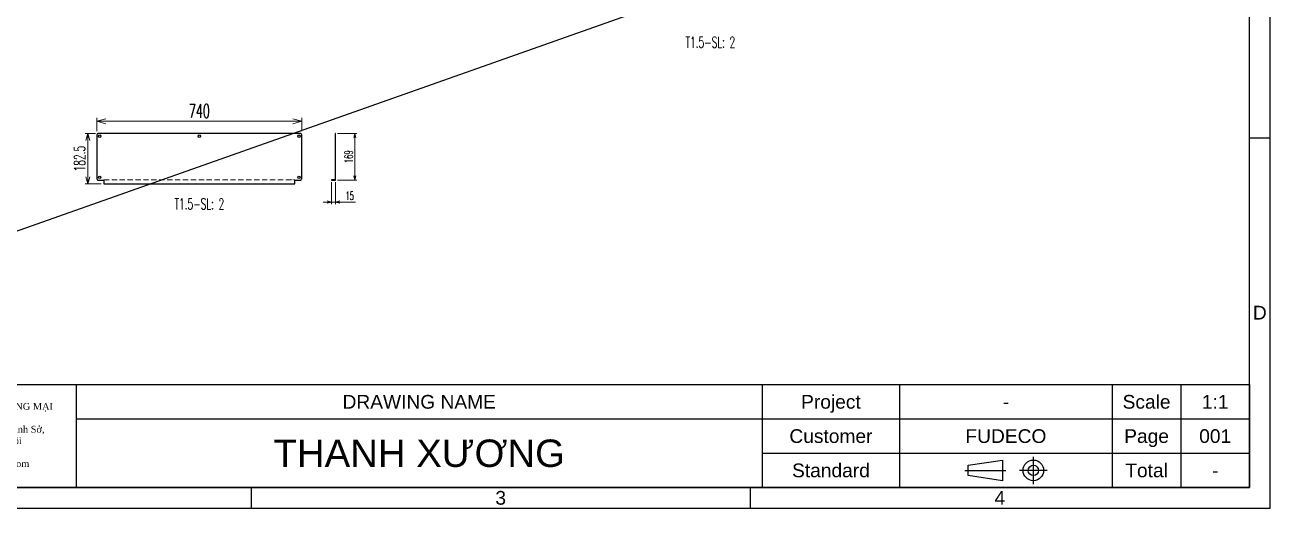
# Model space of a CAD drawing. Header units: millimetres. Extents: x -28296 to 1159, y -35880 to -26991.
# Drawn here: x -18068 to -13568, y -35880 to -34133 of the extents above; entities that cross this region are included whole.
import ezdxf
from ezdxf.enums import TextEntityAlignment as Align

# ---------------------------------------------------------------- set-up
doc = ezdxf.new("R2010")
doc.units = ezdxf.units.MM
doc.header["$LTSCALE"] = 3
doc.linetypes.add('HIDDEN', pattern=[9.525, 6.35, -3.175])
doc.layers.add('@.DM. KÍCH THƯỚC', color=8, linetype='Continuous', lineweight=5, transparency=0.2)
for name, color, linetype in [('@.DM. NÉT CHÍNH', 7, 'Continuous'), ('@.TEXT', 7, 'Continuous'), ('@.VISIBLE', 7, 'Continuous')]:
    doc.layers.add(name, color=color, linetype=linetype)
doc.layers.add('@.DM. NÉT ĐỨT', color=8, linetype='HIDDEN', lineweight=9)
doc.styles.add('Ann_w01', font='romans.shx', dxfattribs={"width": 0.6, "bigfont": 'chineset.shx'})
doc.styles.add('Arial', font='arial.ttf')
doc.dimstyles.new('Dim 01_SC15', dxfattribs={"dimscale": 15, "dimtxt": 2, "dimasz": 1, "dimexe": 0.5, "dimexo": 0.5, "dimgap": 0.5, "dimtad": 1, "dimdec": 1, "dimzin": 12, "dimdsep": 46, "dimtxsty": 'Ann_w01', "dimblk": 'OPEN30', "dimcen": 1.5, "dimclrd": 6, "dimclre": 6, "dimclrt": 3, "dimazin": 3, "dimtm": 1e-09, "dimtfac": 1, "dimtdec": 1, "dimtmove": 0, "dimatfit": 3, "dimldrblk": 'OPEN30', "dimfxl": 1, "dimtolj": 1, "dimlwd": 20, "dimlwe": 20, "dimarcsym": 0})
doc.dimstyles.new('Dim 01_SC20', dxfattribs={"dimscale": 20, "dimtxt": 2, "dimasz": 1.3, "dimexe": 0.5, "dimexo": 0.5, "dimgap": 0.5, "dimtad": 1, "dimdec": 1, "dimzin": 12, "dimdsep": 46, "dimtxsty": 'Ann_w01', "dimblk": 'OPEN30', "dimcen": 1.5, "dimclrd": 6, "dimclre": 6, "dimclrt": 3, "dimadec": 1, "dimazin": 3, "dimtm": 1e-09, "dimtfac": 1, "dimtdec": 1, "dimtix": 1, "dimtmove": 0, "dimatfit": 3, "dimldrblk": 'OPEN30', "dimfxl": 1, "dimtolj": 1, "dimlwd": 20, "dimlwe": 20, "dimarcsym": 0})
doc.dimstyles.new('Dim 01_SC25', dxfattribs={"dimscale": 25, "dimtxt": 2, "dimasz": 1.3, "dimexe": 0.5, "dimexo": 0.5, "dimgap": 0.5, "dimtad": 1, "dimdec": 1, "dimzin": 12, "dimdsep": 46, "dimtxsty": 'Ann_w01', "dimblk": 'OPEN30', "dimcen": 1.5, "dimclrd": 6, "dimclre": 6, "dimclrt": 3, "dimadec": 1, "dimazin": 3, "dimtm": 1e-09, "dimtfac": 1, "dimtdec": 1, "dimtmove": 0, "dimatfit": 3, "dimldrblk": 'OPEN30', "dimfxl": 1, "dimtolj": 1, "dimlwd": 20, "dimlwe": 20, "dimarcsym": 0})

# ---------------------------------------------------------------- blocks, each defined once
blk = doc.blocks.new('_Open30')
at = {"color": 0, "linetype": 'ByBlock', "lineweight": -2}
for p, q in [((-1, 0.27), (0, 0)), ((0, 0), (-1, -0.27)), ((0, 0), (-1, 0))]:
    blk.add_line(p, q, dxfattribs=at)
blk = doc.blocks.new('*D2002')
at = {"layer": '@.DM. KÍCH THƯỚC', "color": 6, "lineweight": 20, "transparency": 16777216}
for p, q in [((-17807.5, -34518), (-17807.5, -34469.4)), ((-17775, -34481.9), (-17100, -34481.9)), ((-17067.5, -34518), (-17067.5, -34469.4))]:
    blk.add_line(p, q, dxfattribs=at)
at = {"layer": 'Defpoints', "color": 0, "transparency": 16777216}
for p in [(-17067.5, -34481.9), (-17807.5, -34530.5), (-17067.5, -34530.5)]:
    blk.add_point(p, dxfattribs=at)
at = {"layer": '@.DM. KÍCH THƯỚC', "color": 6, "lineweight": 20, "transparency": 16777216, "xscale": 32.5, "yscale": 32.5, "zscale": 32.5, "rotation": 180}
blk.add_blockref('_Open30', (-17807.5, -34481.9), dxfattribs=at)
at = {"layer": '@.DM. KÍCH THƯỚC', "color": 6, "lineweight": 20, "transparency": 16777216, "xscale": 32.5, "yscale": 32.5, "zscale": 32.5}
blk.add_blockref('_Open30', (-17067.5, -34481.9), dxfattribs=at)
at = {"layer": '@.DM. KÍCH THƯỚC', "color": 3, "transparency": 16777216, "insert": (-17437.5, -34444.4), "char_height": 50, "attachment_point": 5, "style": 'Ann_w01'}
blk.add_mtext('\\A1;740', dxfattribs=at)
blk = doc.blocks.new('*D2003')
at = {"layer": '@.DM. KÍCH THƯỚC', "color": 6, "lineweight": 20, "transparency": 16777216}
for p, q in [((-16937.7, -34525.5), (-16868, -34525.5)), ((-16875.5, -34540.5), (-16875.5, -34679.5)), ((-16937.7, -34694.5), (-16868, -34694.5))]:
    blk.add_line(p, q, dxfattribs=at)
at = {"layer": 'Defpoints', "color": 0, "transparency": 16777216}
for p in [(-16945.2, -34525.5), (-16945.2, -34694.5), (-16875.5, -34694.5)]:
    blk.add_point(p, dxfattribs=at)
at = {"layer": '@.DM. KÍCH THƯỚC', "color": 6, "lineweight": 20, "transparency": 16777216, "xscale": 15, "yscale": 15, "zscale": 15}
for p, rotation in [((-16875.5, -34525.5), 90), ((-16875.5, -34694.5), 270)]:
    blk.add_blockref('_Open30', p, dxfattribs=dict(at, rotation=rotation))
at = {"layer": '@.DM. KÍCH THƯỚC', "color": 3, "transparency": 16777216, "insert": (-16898, -34610), "char_height": 30, "attachment_point": 5, "rotation": 90, "style": 'Ann_w01'}
blk.add_mtext('\\A1;169', dxfattribs=at)
blk = doc.blocks.new('*D2093')
at = {"layer": '@.DM. KÍCH THƯỚC', "color": 6, "lineweight": 20, "transparency": 16777216}
for p, q in [((-16960.2, -34702), (-16960.2, -34781.1)), ((-16945.2, -34702), (-16945.2, -34781.1)), ((-16975.2, -34773.6), (-16990.2, -34773.6)), ((-16960.2, -34773.6), (-16945.2, -34773.6)), ((-16930.2, -34773.6), (-16873.6, -34773.6))]:
    blk.add_line(p, q, dxfattribs=at)
at = {"layer": 'Defpoints', "color": 0, "transparency": 16777216}
for p in [(-16960.2, -34694.5), (-16945.2, -34694.5), (-16945.2, -34773.6)]:
    blk.add_point(p, dxfattribs=at)
at = {"layer": '@.DM. KÍCH THƯỚC', "color": 6, "lineweight": 20, "transparency": 16777216, "xscale": 15, "yscale": 15, "zscale": 15}
blk.add_blockref('_Open30', (-16960.2, -34773.6), dxfattribs=at)
at = {"layer": '@.DM. KÍCH THƯỚC', "color": 6, "lineweight": 20, "transparency": 16777216, "xscale": 15, "yscale": 15, "zscale": 15, "rotation": 180}
blk.add_blockref('_Open30', (-16945.2, -34773.6), dxfattribs=at)
at = {"layer": '@.DM. KÍCH THƯỚC', "color": 3, "transparency": 16777216, "insert": (-16894.4, -34751.1), "char_height": 30, "attachment_point": 5, "style": 'Ann_w01'}
blk.add_mtext('\\A1;15', dxfattribs=at)
blk = doc.blocks.new('Dau chan')
at = {"layer": '@.VISIBLE', "color": 1}
blk.add_line((-1, 0), (1, 0), dxfattribs=at)
blk = doc.blocks.new('*D2103')
at = {"layer": '@.VISIBLE', "color": 6, "lineweight": 20, "transparency": 16777216}
for p, q in [((-17812.5, -34525.5), (-17850.1, -34525.5)), ((-17840.1, -34682), (-17840.1, -34551.5)), ((-17792.5, -34708), (-17850.1, -34708))]:
    blk.add_line(p, q, dxfattribs=at)
at = {"layer": 'Defpoints', "color": 0, "transparency": 16777216}
for p in [(-17840.1, -34525.5), (-17802.5, -34525.5), (-17782.5, -34708)]:
    blk.add_point(p, dxfattribs=at)
at = {"layer": '@.VISIBLE', "color": 6, "lineweight": 20, "transparency": 16777216, "xscale": 26, "yscale": 26, "zscale": 26}
for p, rotation in [((-17840.1, -34525.5), 90), ((-17840.1, -34708), 270)]:
    blk.add_blockref('_Open30', p, dxfattribs=dict(at, rotation=rotation))
at = {"layer": '@.VISIBLE', "color": 3, "transparency": 16777216, "insert": (-17870.1, -34616.8), "char_height": 40, "attachment_point": 5, "rotation": 90, "style": 'Ann_w01'}
blk.add_mtext('\\A1;182.5', dxfattribs=at)
blk = doc.blocks.new('Standard ISO')
at = {"color": 6}
for p, q in [((4, -2), (4, 2)), ((-6, 0), (0, 0)), ((6, 0), (2, 0))]:
    blk.add_line(p, q, dxfattribs=at)
blk.add_lwpolyline([(-0.5, 1.5), (-0.5, -1.5), (-5.5, -0.75), (-5.5, 0.75), (-0.5, 1.5)])
for radius in [1.5, 0.75]:
    blk.add_circle((4, 0), radius)
blk = doc.blocks.new('KHUNG BAN VE (Made by Tung)')
at = {"layer": '@.VISIBLE', "color": 8}
for p, q in [((294, 54), (297, 54)), ((123, 18), (123, 3)), ((223, 18), (223, 3)), ((243, 18), (243, 3)), ((274, 18), (274, 3)), ((284, 18), (284, 3)), ((123, 13), (294, 13)), ((223, 8), (294, 8)), ((148.5, 3), (148.5, 0)), ((221.25, 3), (221.25, 0))]:
    blk.add_line(p, q, dxfattribs=at)
for points in [[(0, 0), (297, 0), (297, 210), (0, 210)], [(3, 3), (294, 3), (294, 207), (3, 207)], [(3, 18), (294, 18), (294, 3), (3, 3)]]:
    blk.add_lwpolyline(points, close=True, dxfattribs=at)
blk.add_blockref('Standard ISO', (258.5, 5.5))
at = {"layer": '@.TEXT', "color": 1, "style": 'Arial'}
for s, p in [('D', (295.5, 28.5)), ('3', (184.875, 1.5)), ('4', (257.625, 1.5))]:
    blk.add_text(s, height=2, dxfattribs=at).set_placement(p, align=Align.MIDDLE_CENTER)
at = {"layer": '@.TEXT', "color": 2, "style": 'Arial'}
for s, p in [('DRAWING NAME', (173, 15.5)), ('Project', (233, 15.5)), ('Scale', (279, 15.5)), ('Customer', (233, 10.5)), ('Page', (279, 10.5)), ('Standard', (233, 5.5)), ('Total', (279, 5.5))]:
    blk.add_text(s, height=2, dxfattribs=at).set_placement(p, align=Align.MIDDLE_CENTER)
at = {"layer": '@.TEXT', "color": 1, "style": 'Arial'}
for tag, height, p in [('DESIGNER_NAME', 2, (38, 15.5)), ('PROJECT_CODE', 2, (258.5, 15.5)), ('SCALE', 2, (289, 15.5)), ('APPROVED_NAME', 2, (38, 10.5)), ('CUSTOMER_NAME', 2, (258.5, 10.5)), ('PAGE', 2, (289, 10.5)), ('DRAWING_NAME', 4, (173, 8)), ('TOTAL', 2, (289, 5.5))]:
    blk.add_attdef(tag, text='', height=height, dxfattribs=at).set_placement(p, align=Align.MIDDLE_CENTER)
at = {"layer": '@.VISIBLE', "color": 30, "insert": (106, 10.5), "char_height": 1, "attachment_point": 5, "style": 'Ann_w01'}
blk.add_mtext_dynamic_manual_height_columns('{\\fTimes New Roman|b0|i0|c0|p18;\\W1;CTY TNHH SẢN XUẤT & THƯƠNG MẠI CƠ ĐIỆN TUẤN ANH\\PĐịa chỉ: Bến phà Vạn Phúc, Xã Ninh Sở, Huyện Thanh Trì, TP. Hà Nội\\PMST: 01081588698\\PEmail: ctytuananh68@gmail.com}', width=28.70976, gutter_width=99.197, heights=[0], dxfattribs=at)

msp = doc.modelspace()

# ---------------------------------------------------------------- linework, layer by layer
at = {"layer": '@.DM. NÉT CHÍNH'}
for p, q in [((-17782.5, -34694.55), (-17782.5, -34693.05)), ((-17092.5, -34694.55), (-17092.5, -34693.05))]:
    msp.add_line(p, q, dxfattribs=at)
msp.add_lwpolyline([(-17092.5, -34694.55), (-17072.5, -34694.55, 0.4142136), (-17067.5, -34689.55), (-17067.5, -34530.55, 0.4142136), (-17072.5, -34525.55), (-17802.5, -34525.55, 0.4142136), (-17807.5, -34530.55), (-17807.5, -34689.55, 0.4142136), (-17802.5, -34694.55), (-17782.5, -34694.55), (-17782.5, -34708.05), (-17092.5, -34708.05)], format="xyb", close=True, dxfattribs=at)
msp.add_lwpolyline([(-16960.22, -34694.55), (-16945.22, -34694.55), (-16945.22, -34525.55), (-16946.72, -34525.55), (-16946.72, -34693.05), (-16960.22, -34693.05)], close=True, dxfattribs=at)
at = {"layer": '@.DM. NÉT CHÍNH', "color": 2}
for centre in [(-17797.5, -34535.55), (-17437.5, -34535.55), (-17077.5, -34535.55), (-17797.5, -34684.55), (-17077.5, -34684.55)]:
    msp.add_circle(centre, 4.5, dxfattribs=at)
at = {"layer": '@.DM. NÉT ĐỨT'}
msp.add_line((-17782.5, -34693.05), (-17092.5, -34693.05), dxfattribs=at)
at = {"layer": '@.VISIBLE'}
msp.add_line((-20932.38, -35880.25), (-6204.53, -30673.43), dxfattribs=at)

# ---------------------------------------------------------------- block references
ref = msp.add_blockref('KHUNG BAN VE (Made by Tung)', (-20932.38, -35880.25), dxfattribs=dict(at, xscale=24.79435096761154, yscale=24.79435096761154, zscale=24.79435096761154))
ref.add_attrib('TOTAL', '-', dxfattribs={"layer": '@.TEXT', "color": 1, "height": 49.59, "style": 'Arial'}).set_placement((-13766.81, -35743.88), align=Align.MIDDLE_CENTER)
ref.add_attrib('PAGE', '001', dxfattribs={"layer": '@.TEXT', "color": 1, "height": 49.589, "style": 'Arial'}).set_placement((-13766.81, -35619.91), align=Align.MIDDLE_CENTER)
ref.add_attrib('SCALE', '1:1', dxfattribs={"layer": '@.TEXT', "color": 1, "height": 49.589, "style": 'Arial'}).set_placement((-13766.81, -35495.94), align=Align.MIDDLE_CENTER)
ref.add_attrib('CUSTOMER_NAME', 'FUDECO', dxfattribs={"layer": '@.TEXT', "color": 1, "height": 49.589, "style": 'Arial'}).set_placement((-14523.04, -35619.91), align=Align.MIDDLE_CENTER)
ref.add_attrib('PROJECT_CODE', '-', dxfattribs={"layer": '@.TEXT', "color": 1, "height": 49.59, "style": 'Arial'}).set_placement((-14523.04, -35495.94), align=Align.MIDDLE_CENTER)
ref.add_attrib('DRAWING_NAME', 'THANH XƯƠNG', dxfattribs={"layer": '@.TEXT', "color": 1, "height": 99.1774, "style": 'Arial'}).set_placement((-16642.95, -35681.89), align=Align.MIDDLE_CENTER)
msp.add_blockref('Dau chan', (-17772.5, -34693.05), dxfattribs=at)
at = {"layer": '@.VISIBLE', "xscale": -1}
msp.add_blockref('Dau chan', (-17102.5, -34693.05), dxfattribs=at)

# ---------------------------------------------------------------- texts
at = {"layer": '@.DM. NÉT CHÍNH', "color": 1, "style": 'Ann_w01', "width": 0.6}
for p in [(-15591.13, -34196.17), (-17437.5, -34780.58)]:
    msp.add_text('T1.5-SL: 2', height=40, dxfattribs=at).set_placement(p, align=Align.MIDDLE_CENTER)

# ---------------------------------------------------------------- dimensions: what is measured, and where the dimension line sits
at = {"layer": '@.DM. KÍCH THƯỚC'}
for base, p1, p2, dimstyle, picture, middle in [((-17067.5, -34481.93), (-17807.5, -34530.55), (-17067.5, -34530.55), 'Dim 01_SC25', '*D2002', (-17437.5, -34444.43)), ((-16945.22, -34773.58), (-16960.22, -34694.55), (-16945.22, -34694.55), 'Dim 01_SC15', '*D2093', (-16894.43, -34751.08))]:
    dim = msp.add_linear_dim(base=base, p1=p1, p2=p2, dimstyle=dimstyle, dxfattribs=at)
    dim.commit()
    dim.dimension.update_dxf_attribs({"geometry": picture, "text_midpoint": middle})
dim = msp.add_linear_dim(base=(-16875.49, -34694.55), p1=(-16945.22, -34525.55), p2=(-16945.22, -34694.55), angle=90, dimstyle='Dim 01_SC15', dxfattribs=at)
dim.commit()
dim.dimension.update_dxf_attribs({"geometry": '*D2003', "text_midpoint": (-16897.99, -34610.05)})
at = {"layer": '@.VISIBLE'}
dim = msp.add_linear_dim(base=(-17840.14, -34525.55), p1=(-17782.5, -34708.05), p2=(-17802.5, -34525.55), angle=90, dimstyle='Dim 01_SC20', dxfattribs=at)
dim.commit()
dim.dimension.update_dxf_attribs({"geometry": '*D2103', "text_midpoint": (-17870.14, -34616.8)})

doc.saveas('drawing.dxf')
